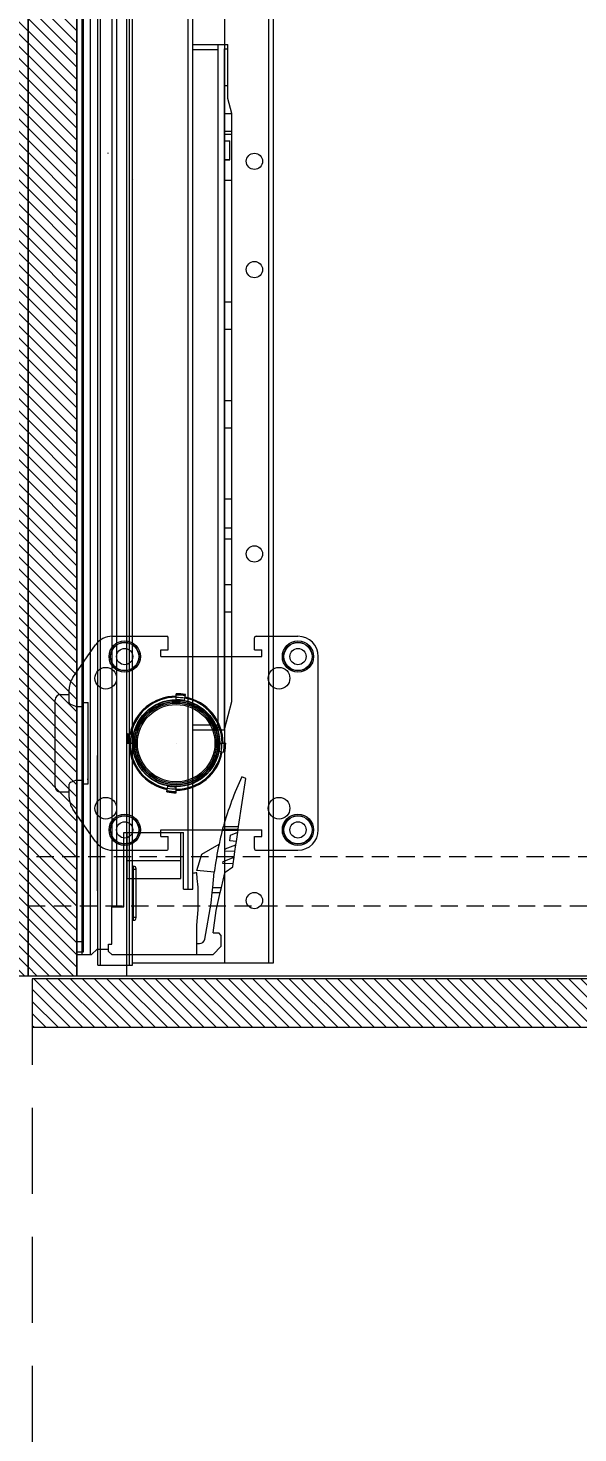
# Model space of a CAD drawing. Header units: millimetres. Extents: x -853320 to 19484, y -510814 to 9708.
# Drawn here: x 9693 to 9896, y 7130 to 7649 of the extents above; entities that cross this region are included whole.
import ezdxf
from ezdxf import colors
from ezdxf.entities.mleader import LeaderData, LeaderLine
from ezdxf.math import Vec2, Vec3

# ---------------------------------------------------------------- set-up
doc = ezdxf.new("R2010")
doc.units = ezdxf.units.MM
for name, pattern in [('CONTINUA', [0]), ('NASCOSTA', [9.525, 6.35, -3.175]), ('TRATTEGGIATA', [0.75, 0.5, -0.25])]:
    doc.linetypes.add(name, pattern=pattern)
doc.layers.add('DS_ST_quote 1_50', color=7, linetype='Continuous')
for name, color, linetype, lineweight in [('F-Proiezioni', 9, 'TRATTEGGIATA', 5), ('F_ARREDI', 7, 'Continuous', 5), ('F_ELETTRODOMESTICI', 40, 'Continuous', 5), ('F_FERRAMENTA', 253, 'Continuous', 5), ('F_Guide', 1, 'Continuous', 9), ('F_MULTI laminato CERA', 124, 'Continuous', 5), ('F_MULTI laminato OPACO', 1, 'Continuous', 5), ('F_Proiezioni', 253, 'NASCOSTA', 9), ('F_retino', 252, 'CONTINUA', 5), ('F_Spondine', 9, 'Continuous', 9), ('Piedini', 7, 'Continuous', 9)]:
    doc.layers.add(name, color=color, linetype=linetype, lineweight=lineweight)
doc.styles.add('ARIAL', font='arial.ttf')
doc.styles.add('DANZI-DIDASCALIE', font='Yu Gothic UI Light.ttf', dxfattribs={"height": 30})
doc.dimstyles.new('ISO-100', dxfattribs={"dimtxt": 100, "dimasz": 5, "dimexe": 0.25, "dimexo": 6, "dimgap": 6, "dimtad": 1, "dimtxsty": 'ARIAL', "dimblk": 'ARCHTICK', "dimcen": 2.5, "dimdle": 15, "dimse1": 1, "dimse2": 1, "dimclrd": 256, "dimclre": 256, "dimclrt": 256, "dimadec": 0, "dimazin": 0, "dimtfac": 1, "dimtmove": 0, "dimatfit": 3, "dimldrblk": 'ARCHTICK', "dimfxl": 1, "dimlwd": -1, "dimlwe": -1, "dimarcsym": 0})

# ---------------------------------------------------------------- blocks, each defined once
blk = doc.blocks.new('_Dot')
at = {"color": 0, "linetype": 'ByBlock', "lineweight": -2}
blk.add_line((-0.5, 0), (-1, 0), dxfattribs=at)
at = {"color": 0, "linetype": 'ByBlock', "const_width": 0.5}
blk.add_lwpolyline([(-0.25, 0, 1), (0.25, 0, 1)], format="xyb", close=True, dxfattribs=at)
blk = doc.blocks.new('_ArchTick')
at = {"color": 0, "linetype": 'ByBlock', "const_width": 0.15}
blk.add_lwpolyline([(-0.5, -0.5), (0.5, 0.5)], dxfattribs=at)
blk = doc.blocks.new('*D146')
at = {"layer": 'Defpoints', "color": 0, "transparency": 16777216}
for p in [(5588.56, 7348.81), (19268.52, 2810.66), (19483.82, 2810.66)]:
    blk.add_point(p, dxfattribs=at)
at = {"layer": 'DS_ST_quote 1_50', "transparency": 16777216}
blk.add_line((19268.52, 7363.81), (19268.52, 2795.66), dxfattribs=at)
at = {"layer": 'DS_ST_quote 1_50', "transparency": 16777216, "xscale": 5, "yscale": 5, "zscale": 5}
for p, rotation in [((19268.52, 7348.81), 90), ((19268.52, 2810.66), 270)]:
    blk.add_blockref('_ArchTick', p, dxfattribs=dict(at, rotation=rotation))
at = {"layer": 'DS_ST_quote 1_50', "transparency": 16777216, "insert": (19202.43, 5079.74), "char_height": 100, "attachment_point": 5, "rotation": 90, "style": 'ARIAL'}
blk.add_mtext('4538,15', dxfattribs=at)
blk = doc.blocks.new('BASE CAS.ra_posate_L.403_pianta')
at = {"layer": 'F_retino'}
h = blk.add_hatch(dxfattribs=at)
h.set_pattern_fill('ANSI31', color=256, angle=-90)
h.set_pattern_definition([(315, (279087.225, 3243.2445), (2.24506403, 2.24506403), [])])
h.paths.add_polyline_path([(293879.45, 11077.27), (293861.45, 11077.27), (293861.45, 10497.27), (293879.45, 10497.27)])
at = {"layer": 'F_MULTI laminato CERA'}
blk.add_lwpolyline([(293861.45, 11077.27), (293879.45, 11077.27), (293879.45, 10497.27), (293861.45, 10497.27)], close=True, dxfattribs=at)
blk = doc.blocks.new('BASE anta_pianta')
at = {"layer": 'F_MULTI laminato OPACO', "ltscale": 5, "true_color": 0x636466}
h = blk.add_hatch(dxfattribs=at)
h.set_pattern_fill('ANSI31', color=251, angle=-90)
h.set_pattern_definition([(315, (-7880.9514, -3476.513), (2.24506403, 2.24506403), [])])
h.paths.add_polyline_path([(284369.5, 7799.13), (284369.5, 7781.22), (284966.5, 7781.22), (284966.5, 7799.13)])
at = {"layer": 'F_retino'}
h = blk.add_hatch(dxfattribs=at)
h.set_pattern_fill('ANSI31', color=256, angle=-90)
h.set_pattern_definition([(315, (269593.7735, 546.109), (2.24506403, 2.24506403), [])])
h.paths.add_polyline_path([(284386, 8380.13), (284368, 8380.13), (284368, 7800.13), (284386, 7800.13)])
at = {"layer": 'F-Proiezioni', "linetype": 'NASCOSTA'}
blk.add_lwpolyline([(284368, 7826.13), (284968, 7826.13), (284968, 7844.13), (284368, 7844.13)], close=True, dxfattribs=at)
at = {"layer": 'F_FERRAMENTA'}
for p, q in [((284397.6, 8103.94), (284397.6, 8104.14)), ((284393.7, 7804.13), (284393.7, 8094.13)), ((284394.7, 7804.13), (284394.7, 8094.13)), ((284406.9, 8094.13), (284406.9, 8094.13)), ((284405.5, 7804.13), (284405.5, 8077.93)), ((284406.5, 7804.13), (284406.5, 8077.93)), ((284440.6, 7805.03), (284440.6, 8081.53)), ((284456.97, 7805.03), (284456.97, 8081.53)), ((284458.6, 7805.03), (284458.6, 8081.53)), ((284393.6, 7881.63), (284393.7, 7881.63)), ((284393.6, 7831.63), (284393.6, 7881.63)), ((284406.5, 7840.73), (284406.9, 7840.73)), ((284406.5, 7839.59), (284407.9, 7839.59)), ((284406.9, 7820.73), (284406.9, 7840.73)), ((284407.9, 7821.73), (284407.9, 7839.73)), ((284393.6, 7831.63), (284393.7, 7831.63)), ((284406.5, 7821.87), (284407.9, 7821.87)), ((284406.5, 7820.73), (284406.9, 7820.73)), ((284393.7, 7804.13), (284406.5, 7804.13)), ((284394.3, 7804.13), (284394.3, 7804.13)), ((284403.1, 7804.13), (284403.1, 7804.13)), ((284406.5, 7805.03), (284458.6, 7805.03))]:
    blk.add_line(p, q, dxfattribs=at)
for centre in [(284451.6, 7956.03), (284451.6, 7828.03)]:
    blk.add_circle(centre, 3, dxfattribs=at)
for centre, start, end in [((284406.9, 7839.73), 0, 90), ((284406.9, 7821.73), 270, 0)]:
    blk.add_arc(centre, 1, start, end, dxfattribs=at)
at = {"layer": 'F_Guide', "color": 1}
for p, q in [((284427.08, 7832.21), (284427.08, 8306.13)), ((284428.78, 7832.21), (284428.78, 8306.13)), ((284400.78, 7825.73), (284400.78, 8283.63)), ((284399.08, 7825.73), (284399.08, 8264.63)), ((284386, 7808.13), (284386, 8198.63)), ((284388, 7808.13), (284388, 8198.63)), ((284388.5, 7809.13), (284388.5, 8198.63)), ((284391, 7808.13), (284391, 8199.63)), ((284428.78, 8144.13), (284441.78, 8144.13)), ((284428.78, 8142.33), (284438.18, 8142.33)), ((284438.18, 7891.13), (284438.18, 8144.13)), ((284440.48, 8142.54), (284441.78, 8142.54)), ((284440.48, 7891.13), (284440.48, 8142.54)), ((284441.78, 8124.23), (284441.78, 8144.13)), ((284440.48, 8129.04), (284441.78, 8129.04)), ((284443.28, 8118.63), (284441.78, 8124.23)), ((284440.48, 8118.63), (284443.28, 8118.63)), ((284443.28, 8112.18), (284443.28, 8118.63)), ((284440.48, 8112.18), (284443.28, 8112.18)), ((284440.48, 8111.09), (284443.28, 8111.09)), ((284440.48, 8108.63), (284442.48, 8108.63)), ((284440.48, 8108.62), (284442.48, 8108.62)), ((284442.48, 8101.63), (284442.48, 8108.63)), ((284443.28, 8111.09), (284443.28, 8112.18)), ((284443.28, 8094.09), (284443.28, 8111.09)), ((284440.48, 8101.64), (284442.48, 8101.64)), ((284440.48, 8101.63), (284442.48, 8101.63)), ((284440.48, 8094.09), (284443.28, 8094.09)), ((284443.28, 8049.17), (284443.28, 8094.09)), ((284440.48, 8049.17), (284443.28, 8049.17)), ((284443.28, 8039.09), (284443.28, 8049.17)), ((284440.48, 8039.09), (284443.28, 8039.09)), ((284443.28, 8012.68), (284443.28, 8039.09)), ((284440.48, 8012.68), (284443.28, 8012.68)), ((284443.28, 8002.63), (284443.28, 8012.68)), ((284440.48, 8002.63), (284443.28, 8002.63)), ((284443.28, 7976.36), (284443.28, 8002.63)), ((284440.48, 7976.36), (284443.28, 7976.36)), ((284443.28, 7901.58), (284443.28, 7976.36)), ((284440.48, 7965.67), (284443.28, 7965.67)), ((284440.48, 7961.59), (284443.28, 7961.59)), ((284440.48, 7944.73), (284443.28, 7944.73)), ((284440.48, 7934.68), (284443.28, 7934.68)), ((284440.48, 7891.16), (284443.28, 7901.58)), ((284428.78, 7892.93), (284438.18, 7892.93)), ((284428.78, 7891.13), (284440.48, 7891.13)), ((284440.48, 7891.16), (284440.48, 7891.16)), ((284445.76, 7855.41), (284448.36, 7873.07)), ((284448.36, 7873.07), (284446.96, 7873.73)), ((284439.87, 7854.44), (284439.87, 7854.44)), ((284439.87, 7854.44), (284439.87, 7854.44)), ((284439.87, 7854.43), (284439.87, 7854.44)), ((284439.87, 7854.44), (284439.88, 7854.44)), ((284439.87, 7854.44), (284439.87, 7854.44)), ((284439.87, 7854.44), (284439.87, 7854.44)), ((284439.87, 7854.42), (284439.87, 7854.43)), ((284439.87, 7854.43), (284439.87, 7854.43)), ((284439.87, 7854.43), (284439.87, 7854.43)), ((284439.87, 7854.43), (284439.87, 7854.43)), ((284439.87, 7854.43), (284439.87, 7854.43)), ((284439.87, 7854.43), (284439.87, 7854.43)), ((284439.87, 7854.43), (284439.87, 7854.43)), ((284439.87, 7854.43), (284439.87, 7854.43)), ((284439.87, 7854.42), (284439.87, 7854.42)), ((284439.87, 7854.42), (284439.87, 7854.42)), ((284439.87, 7854.42), (284439.87, 7854.42)), ((284439.87, 7854.42), (284439.87, 7854.42)), ((284439.87, 7854.42), (284439.87, 7854.42)), ((284439.87, 7854.42), (284439.87, 7854.42)), ((284439.87, 7854.42), (284439.87, 7854.42)), ((284439.87, 7854.42), (284439.87, 7854.42)), ((284439.87, 7854.41), (284439.87, 7854.42)), ((284439.87, 7854.42), (284439.87, 7854.42)), ((284439.87, 7854.42), (284439.87, 7854.42)), ((284439.87, 7854.41), (284445.62, 7854.41)), ((284439.87, 7854.41), (284439.87, 7854.41)), ((284439.87, 7854.41), (284439.87, 7854.41)), ((284439.87, 7854.41), (284439.87, 7854.41)), ((284439.87, 7854.41), (284439.87, 7854.41)), ((284439.87, 7854.41), (284439.87, 7854.41)), ((284439.87, 7854.41), (284439.87, 7854.41)), ((284439.87, 7854.41), (284439.87, 7854.41)), ((284439.87, 7854.41), (284439.87, 7854.41)), ((284439.87, 7854.41), (284439.87, 7854.41)), ((284439.87, 7854.41), (284439.87, 7854.41)), ((284439.87, 7854.41), (284439.87, 7854.41)), ((284439.87, 7854.41), (284439.87, 7854.41)), ((284439.87, 7854.41), (284439.87, 7854.41)), ((284439.88, 7854.48), (284439.88, 7854.48)), ((284439.88, 7854.47), (284439.88, 7854.48)), ((284439.88, 7854.48), (284439.89, 7854.48)), ((284439.88, 7854.47), (284439.88, 7854.47)), ((284439.88, 7854.46), (284439.88, 7854.47)), ((284439.88, 7854.47), (284439.88, 7854.47)), ((284439.88, 7854.47), (284439.88, 7854.47)), ((284439.88, 7854.47), (284439.88, 7854.47)), ((284439.88, 7854.45), (284439.88, 7854.46)), ((284439.88, 7854.46), (284439.88, 7854.46)), ((284439.88, 7854.46), (284439.88, 7854.46)), ((284439.88, 7854.46), (284439.88, 7854.46)), ((284439.88, 7854.46), (284439.88, 7854.46)), ((284439.88, 7854.45), (284439.88, 7854.45)), ((284439.88, 7854.45), (284439.88, 7854.45)), ((284439.88, 7854.45), (284439.88, 7854.45)), ((284439.88, 7854.45), (284439.88, 7854.45)), ((284439.88, 7854.45), (284439.88, 7854.45)), ((284439.88, 7854.44), (284439.88, 7854.45)), ((284439.89, 7854.51), (284439.89, 7854.52)), ((284439.89, 7854.52), (284439.9, 7854.52)), ((284439.89, 7854.51), (284439.89, 7854.51)), ((284439.89, 7854.51), (284439.89, 7854.51)), ((284439.89, 7854.51), (284439.89, 7854.51)), ((284439.89, 7854.5), (284439.89, 7854.51)), ((284439.89, 7854.5), (284439.89, 7854.5)), ((284439.89, 7854.5), (284439.89, 7854.5)), ((284439.89, 7854.49), (284439.89, 7854.5)), ((284439.89, 7854.49), (284439.89, 7854.49)), ((284439.89, 7854.49), (284439.89, 7854.49)), ((284439.89, 7854.49), (284439.89, 7854.49)), ((284439.89, 7854.49), (284439.89, 7854.49)), ((284439.89, 7854.48), (284439.89, 7854.49)), ((284439.89, 7854.48), (284439.89, 7854.48)), ((284439.9, 7854.54), (284439.9, 7854.55)), ((284439.9, 7854.55), (284439.9, 7854.55)), ((284439.9, 7854.55), (284439.9, 7854.55)), ((284439.9, 7854.55), (284439.91, 7854.55)), ((284439.9, 7854.53), (284439.9, 7854.54)), ((284439.9, 7854.54), (284439.9, 7854.54)), ((284439.9, 7854.54), (284439.9, 7854.54)), ((284439.9, 7854.53), (284439.9, 7854.53)), ((284439.9, 7854.52), (284439.9, 7854.53)), ((284439.9, 7854.53), (284439.9, 7854.53)), ((284439.9, 7854.52), (284439.9, 7854.52)), ((284439.9, 7854.52), (284439.9, 7854.52)), ((284439.91, 7854.59), (284439.92, 7854.59)), ((284439.91, 7854.58), (284439.91, 7854.59)), ((284439.91, 7854.58), (284439.91, 7854.58)), ((284439.91, 7854.58), (284439.91, 7854.58)), ((284439.91, 7854.57), (284439.91, 7854.58)), ((284439.91, 7854.57), (284439.91, 7854.57)), ((284439.91, 7854.57), (284439.91, 7854.57)), ((284439.91, 7854.56), (284439.91, 7854.57)), ((284439.91, 7854.56), (284439.91, 7854.56)), ((284439.91, 7854.56), (284439.91, 7854.56)), ((284439.91, 7854.55), (284439.91, 7854.56)), ((284439.92, 7854.62), (284439.92, 7854.63)), ((284439.92, 7854.63), (284439.93, 7854.63)), ((284439.92, 7854.62), (284439.92, 7854.62)), ((284439.92, 7854.61), (284439.92, 7854.62)), ((284439.92, 7854.62), (284439.92, 7854.62)), ((284439.92, 7854.61), (284439.92, 7854.61)), ((284439.92, 7854.6), (284439.92, 7854.61)), ((284439.92, 7854.61), (284439.92, 7854.61)), ((284439.92, 7854.6), (284439.92, 7854.6)), ((284439.92, 7854.59), (284439.92, 7854.6)), ((284439.92, 7854.59), (284439.92, 7854.59)), ((284439.93, 7854.66), (284439.94, 7854.67)), ((284439.93, 7854.66), (284439.93, 7854.66)), ((284439.93, 7854.65), (284439.93, 7854.66)), ((284439.93, 7854.65), (284439.93, 7854.65)), ((284439.93, 7854.65), (284439.93, 7854.65)), ((284439.93, 7854.64), (284439.93, 7854.65)), ((284439.93, 7854.63), (284439.93, 7854.64)), ((284439.93, 7854.64), (284439.93, 7854.64)), ((284439.93, 7854.63), (284439.93, 7854.63)), ((284439.94, 7854.69), (284439.94, 7854.7)), ((284439.94, 7854.7), (284439.95, 7854.7)), ((284439.94, 7854.68), (284439.94, 7854.69)), ((284439.94, 7854.69), (284439.94, 7854.69)), ((284439.94, 7854.68), (284439.94, 7854.68)), ((284439.94, 7854.67), (284439.94, 7854.68)), ((284439.94, 7854.68), (284439.94, 7854.68)), ((284439.94, 7854.67), (284439.94, 7854.67)), ((284439.94, 7854.67), (284439.94, 7854.67)), ((284439.95, 7854.73), (284439.96, 7854.74)), ((284439.95, 7854.73), (284439.95, 7854.73)), ((284439.95, 7854.73), (284439.95, 7854.73)), ((284439.95, 7854.72), (284439.95, 7854.73)), ((284439.95, 7854.72), (284439.95, 7854.72)), ((284439.95, 7854.71), (284439.95, 7854.72)), ((284439.95, 7854.7), (284439.95, 7854.71)), ((284439.95, 7854.71), (284439.95, 7854.71)), ((284439.95, 7854.71), (284439.95, 7854.71)), ((284439.96, 7854.77), (284439.97, 7854.78)), ((284439.96, 7854.77), (284439.96, 7854.77)), ((284439.96, 7854.77), (284439.96, 7854.77)), ((284439.96, 7854.76), (284439.96, 7854.77)), ((284439.96, 7854.76), (284439.96, 7854.76)), ((284439.96, 7854.75), (284439.96, 7854.76)), ((284439.96, 7854.75), (284439.96, 7854.75)), ((284439.96, 7854.74), (284439.96, 7854.75)), ((284439.96, 7854.74), (284439.96, 7854.74)), ((284439.97, 7854.81), (284439.98, 7854.81)), ((284439.97, 7854.8), (284439.97, 7854.81)), ((284439.97, 7854.79), (284439.97, 7854.8)), ((284439.97, 7854.8), (284439.97, 7854.8)), ((284439.97, 7854.78), (284439.97, 7854.79)), ((284439.97, 7854.79), (284439.97, 7854.79)), ((284439.97, 7854.78), (284439.97, 7854.78)), ((284439.98, 7854.85), (284439.99, 7854.85)), ((284439.98, 7854.84), (284439.98, 7854.85)), ((284439.98, 7854.83), (284439.98, 7854.84)), ((284439.98, 7854.84), (284439.98, 7854.84)), ((284439.98, 7854.83), (284439.98, 7854.83)), ((284439.98, 7854.82), (284439.98, 7854.83)), ((284439.98, 7854.82), (284439.98, 7854.82)), ((284439.98, 7854.81), (284439.98, 7854.82)), ((284439.99, 7854.88), (284440, 7854.89)), ((284439.99, 7854.88), (284439.99, 7854.88)), ((284439.99, 7854.87), (284439.99, 7854.88)), ((284439.99, 7854.86), (284439.99, 7854.87)), ((284439.99, 7854.87), (284439.99, 7854.87)), ((284439.99, 7854.85), (284439.99, 7854.86)), ((284439.99, 7854.86), (284439.99, 7854.86)), ((284440, 7854.92), (284440.01, 7854.92)), ((284440, 7854.91), (284440, 7854.92)), ((284440, 7854.91), (284440, 7854.91)), ((284440, 7854.9), (284440, 7854.91)), ((284440, 7854.9), (284440, 7854.9)), ((284440, 7854.89), (284440, 7854.9)), ((284440, 7854.89), (284440, 7854.89)), ((284440.01, 7854.95), (284440.02, 7854.96)), ((284440.01, 7854.94), (284440.01, 7854.95)), ((284440.01, 7854.95), (284440.01, 7854.95)), ((284440.01, 7854.94), (284440.01, 7854.94)), ((284440.01, 7854.93), (284440.01, 7854.94)), ((284440.01, 7854.92), (284440.01, 7854.93)), ((284440.01, 7854.93), (284440.01, 7854.93)), ((284440.02, 7854.99), (284440.03, 7855)), ((284440.02, 7854.99), (284440.02, 7854.99)), ((284440.02, 7854.98), (284440.02, 7854.99)), ((284440.02, 7854.98), (284440.02, 7854.98)), ((284440.02, 7854.97), (284440.02, 7854.98)), ((284440.02, 7854.96), (284440.02, 7854.97)), ((284440.02, 7854.96), (284440.02, 7854.96)), ((284440.03, 7855.02), (284440.04, 7855.03)), ((284440.03, 7855.02), (284440.03, 7855.02)), ((284440.03, 7855.01), (284440.03, 7855.02)), ((284440.03, 7855.01), (284440.03, 7855.01)), ((284440.03, 7855), (284440.03, 7855.01)), ((284440.03, 7855), (284440.03, 7855)), ((284440.04, 7855.06), (284440.05, 7855.07)), ((284440.04, 7855.05), (284440.04, 7855.06)), ((284440.04, 7855.06), (284440.04, 7855.06)), ((284440.04, 7855.05), (284440.04, 7855.05)), ((284440.04, 7855.04), (284440.04, 7855.05)), ((284440.04, 7855.04), (284440.04, 7855.04)), ((284440.04, 7855.03), (284440.04, 7855.04)), ((284440.05, 7855.09), (284440.05, 7855.1)), ((284440.05, 7855.1), (284440.06, 7855.1)), ((284440.05, 7855.08), (284440.05, 7855.09)), ((284440.05, 7855.09), (284440.05, 7855.09)), ((284440.05, 7855.07), (284440.05, 7855.08)), ((284440.05, 7855.07), (284440.05, 7855.07)), ((284440.06, 7855.13), (284440.06, 7855.14)), ((284440.06, 7855.14), (284440.07, 7855.14)), ((284440.06, 7855.12), (284440.06, 7855.13)), ((284440.06, 7855.13), (284440.06, 7855.13)), ((284440.06, 7855.11), (284440.06, 7855.12)), ((284440.06, 7855.1), (284440.06, 7855.11)), ((284440.06, 7855.11), (284440.06, 7855.11)), ((284440.07, 7855.17), (284440.08, 7855.18)), ((284440.07, 7855.16), (284440.07, 7855.17)), ((284440.07, 7855.17), (284440.07, 7855.17)), ((284440.07, 7855.15), (284440.07, 7855.16)), ((284440.07, 7855.15), (284440.07, 7855.15)), ((284440.07, 7855.14), (284440.07, 7855.15)), ((284440.08, 7855.21), (284440.09, 7855.21)), ((284440.08, 7855.2), (284440.08, 7855.21)), ((284440.08, 7855.19), (284440.08, 7855.2)), ((284440.08, 7855.2), (284440.08, 7855.2)), ((284440.08, 7855.18), (284440.08, 7855.19)), ((284440.08, 7855.18), (284440.08, 7855.18)), ((284440.09, 7855.24), (284440.1, 7855.25)), ((284440.09, 7855.23), (284440.09, 7855.24)), ((284440.09, 7855.22), (284440.09, 7855.23)), ((284440.09, 7855.21), (284440.09, 7855.22)), ((284440.1, 7855.28), (284440.11, 7855.29)), ((284440.1, 7855.28), (284440.1, 7855.28)), ((284440.1, 7855.27), (284440.1, 7855.28)), ((284440.1, 7855.26), (284440.1, 7855.27)), ((284440.1, 7855.26), (284440.1, 7855.26)), ((284440.1, 7855.25), (284440.1, 7855.26)), ((284440.11, 7855.32), (284440.12, 7855.32)), ((284440.11, 7855.31), (284440.11, 7855.32)), ((284440.11, 7855.31), (284440.11, 7855.31)), ((284440.11, 7855.3), (284440.11, 7855.31)), ((284440.11, 7855.29), (284440.11, 7855.3)), ((284440.11, 7855.29), (284440.11, 7855.29)), ((284440.12, 7855.35), (284440.13, 7855.36)), ((284440.12, 7855.34), (284440.12, 7855.35)), ((284440.12, 7855.35), (284440.12, 7855.35)), ((284440.12, 7855.33), (284440.12, 7855.34)), ((284440.12, 7855.32), (284440.12, 7855.33)), ((284440.12, 7855.33), (284440.12, 7855.33)), ((284440.13, 7855.39), (284440.14, 7855.4)), ((284440.13, 7855.38), (284440.13, 7855.39)), ((284440.13, 7855.39), (284440.13, 7855.39)), ((284440.13, 7855.37), (284440.13, 7855.38)), ((284440.13, 7855.36), (284440.13, 7855.37)), ((284440.13, 7855.37), (284440.13, 7855.37)), ((284440.13, 7855.36), (284440.13, 7855.36)), ((284440.14, 7855.41), (284445.76, 7855.41)), ((284440.14, 7855.4), (284440.14, 7855.41)), ((284440.14, 7855.4), (284440.14, 7855.4)), ((284445.57, 7854.08), (284445.62, 7854.41)), ((284445.62, 7854.41), (284445.76, 7855.41)), ((284403.4, 7853.13), (284425.35, 7853.13)), ((284403.4, 7825.73), (284403.4, 7853.13)), ((284404.6, 7836.19), (284404.6, 7853.13)), ((284424.38, 7836.19), (284424.38, 7853.13)), ((284425.35, 7832.21), (284425.35, 7853.13)), ((284439.78, 7854.08), (284445.57, 7854.08)), ((284442.45, 7850.03), (284442.76, 7852.18)), ((284444.95, 7849.88), (284442.45, 7850.03)), ((284442.76, 7852.18), (284445.44, 7853.24)), ((284444.77, 7848.67), (284444.95, 7849.88)), ((284444.95, 7849.88), (284445.44, 7853.24)), ((284445.44, 7853.24), (284445.57, 7854.08)), ((284430.36, 7839.16), (284432.11, 7845.15)), ((284432.11, 7845.15), (284438.51, 7848.84)), ((284440.08, 7842.51), (284444.1, 7844.1)), ((284440.64, 7846.33), (284440.75, 7847.08)), ((284444.4, 7846.11), (284440.64, 7846.33)), ((284440.75, 7847.08), (284444.77, 7848.67)), ((284443.73, 7841.54), (284444.1, 7844.1)), ((284444.1, 7844.1), (284444.4, 7846.11)), ((284444.4, 7846.11), (284444.77, 7848.67)), ((284386, 7841.13), (284386, 7841.13)), ((284386, 7841.13), (284386, 7841.13)), ((284404.6, 7842.82), (284424.38, 7842.82)), ((284436.76, 7838.52), (284430.36, 7839.16)), ((284439.97, 7841.76), (284440.08, 7842.51)), ((284443.73, 7841.54), (284439.97, 7841.76)), ((284440.74, 7838.53), (284443.58, 7840.53)), ((284443.58, 7840.53), (284443.73, 7841.54)), ((284404.6, 7836.19), (284424.38, 7836.19)), ((284430.49, 7836.17), (284430.3, 7838.31)), ((284430.78, 7832.92), (284430.49, 7836.17)), ((284436.18, 7832.86), (284436.76, 7838.52)), ((284439.42, 7832.86), (284440.69, 7838.32)), ((284440.69, 7838.32), (284440.71, 7838.53)), ((284440.71, 7838.53), (284440.74, 7838.53)), ((284425.35, 7832.21), (284428.78, 7832.21)), ((284430.78, 7824.63), (284430.78, 7832.92)), ((284435.6, 7827.11), (284435.99, 7830.99)), ((284435.99, 7831), (284436.18, 7832.86)), ((284435.99, 7830.99), (284435.99, 7831)), ((284435.99, 7830.99), (284438.99, 7830.99)), ((284436.18, 7832.86), (284439.42, 7832.86)), ((284437.45, 7824.33), (284438.99, 7830.99)), ((284438.99, 7831), (284439.42, 7832.86)), ((284438.99, 7830.99), (284438.99, 7831)), ((284439.42, 7832.86), (284439.42, 7832.86)), ((284398.98, 7825.73), (284403.4, 7825.73)), ((284398.98, 7811.93), (284398.98, 7825.73)), ((284430.28, 7818.92), (284430.78, 7824.63)), ((284433.25, 7813.78), (284435.6, 7827.11)), ((284436.32, 7816.13), (284437.45, 7824.33)), ((284430.28, 7808.13), (284430.28, 7818.92)), ((284386, 7812.79), (284386.02, 7812.79)), ((284388, 7812.79), (284386.02, 7812.79)), ((284436.32, 7816.13), (284438.5, 7816.13)), ((284439.34, 7815.13), (284438.5, 7816.13)), ((284439.34, 7811.13), (284439.34, 7815.13)), ((284386, 7809.13), (284388, 7809.13)), ((284386, 7808.13), (284388, 7808.13)), ((284388, 7809.13), (284388.5, 7809.13)), ((284388, 7808.13), (284391, 7808.13)), ((284391, 7808.13), (284391.41, 7808.13)), ((284391.41, 7808.13), (284393.48, 7810.13)), ((284393.48, 7810.13), (284397.75, 7810.13)), ((284397.75, 7811.93), (284398.98, 7811.93)), ((284397.75, 7809.18), (284397.75, 7811.93)), ((284398.94, 7808.13), (284397.75, 7809.18)), ((284398.94, 7808.13), (284436.34, 7808.13)), ((284430.28, 7812.13), (284431.28, 7812.13)), ((284436.34, 7808.13), (284439.34, 7811.13))]:
    blk.add_line(p, q, dxfattribs=at)
for centre, radius, start, end in [((284551.88, 7824.26), 116, 154.7564, 164.4251), ((284551.88, 7824.26), 116, 164.9369, 165.1031), ((284551.88, 7824.26), 116, 165.1037, 167.7658), ((284551.88, 7824.26), 116, 167.7658, 172.9387), ((284433.23, 7813.48), 25, 96.7118, 100.2533), ((284431.28, 7814.13), 2, 270, 350)]:
    blk.add_arc(centre, radius, start, end, dxfattribs=at)
at = {"layer": 'F_MULTI laminato CERA'}
for points in [[(284368, 8380.13), (284386, 8380.13), (284386, 7800.13), (284368, 7800.13)], [(284386, 8380.13), (284950, 8380.13), (284950, 7800.13), (284386, 7800.13)], [(284404.5, 8294.13), (284931.5, 8294.13), (284931.5, 7800.13), (284404.5, 7800.13)]]:
    blk.add_lwpolyline(points, close=True, dxfattribs=at)
at = {"layer": 'F_MULTI laminato OPACO', "ltscale": 5}
blk.add_lwpolyline([(284369.5, 7799.13), (284369.5, 7781.22), (284966.5, 7781.22), (284966.5, 7799.13)], close=True, dxfattribs=at)
at = {"layer": 'F_Proiezioni', "ltscale": 5}
blk.add_lwpolyline([(284369.5, 7799.13), (284369.5, 7299.13), (284966.5, 7299.13), (284966.5, 7799.13)], dxfattribs=at)
at = {"layer": 'F_Spondine'}
for p, q in [((284393.7, 7804.13), (284393.7, 8294.13)), ((284394.7, 7804.13), (284394.7, 8294.13)), ((284440.6, 7805.03), (284440.6, 8281.53)), ((284456.97, 7805.03), (284456.97, 8281.53)), ((284458.6, 7805.03), (284458.6, 8281.53)), ((284405.5, 7804.13), (284405.5, 8277.93)), ((284406.5, 7804.13), (284406.5, 8277.93)), ((284393.6, 7881.63), (284393.7, 7881.63)), ((284393.6, 7831.63), (284393.6, 7881.63)), ((284393.6, 7881.63), (284393.7, 7881.63)), ((284393.6, 7831.63), (284393.6, 7881.63)), ((284406.5, 7840.73), (284406.9, 7840.73)), ((284406.5, 7840.73), (284406.9, 7840.73)), ((284406.5, 7839.59), (284407.9, 7839.59)), ((284406.5, 7839.59), (284407.9, 7839.59)), ((284406.9, 7820.73), (284406.9, 7840.73)), ((284406.9, 7820.73), (284406.9, 7840.73)), ((284407.9, 7821.73), (284407.9, 7839.73)), ((284407.9, 7821.73), (284407.9, 7839.73)), ((284393.6, 7831.63), (284393.7, 7831.63)), ((284393.6, 7831.63), (284393.7, 7831.63)), ((284406.5, 7821.87), (284407.9, 7821.87)), ((284406.5, 7821.87), (284407.9, 7821.87)), ((284406.5, 7820.73), (284406.9, 7820.73)), ((284406.5, 7820.73), (284406.9, 7820.73)), ((284393.7, 7804.13), (284406.5, 7804.13)), ((284393.7, 7804.13), (284406.5, 7804.13)), ((284394.3, 7804.13), (284394.3, 7804.13)), ((284394.3, 7804.13), (284394.3, 7804.13)), ((284403.1, 7804.13), (284403.1, 7804.13)), ((284403.1, 7804.13), (284403.1, 7804.13)), ((284406.5, 7805.03), (284458.6, 7805.03)), ((284406.5, 7805.03), (284458.6, 7805.03))]:
    blk.add_line(p, q, dxfattribs=at)
for centre in [(284451.6, 8101.03), (284451.6, 8061.03), (284451.6, 7956.03), (284451.6, 7956.03), (284451.6, 7828.03), (284451.6, 7828.03)]:
    blk.add_circle(centre, 3, dxfattribs=at)
for centre, start, end in [((284406.9, 7839.73), 0, 90), ((284406.9, 7839.73), 0, 90), ((284406.9, 7821.73), 270, 0), ((284406.9, 7821.73), 270, 0)]:
    blk.add_arc(centre, 1, start, end, dxfattribs=at)
at = {"layer": 'Piedini'}
for p, q in [((284384.53, 7910.43), (284392.94, 7922.43)), ((284399.08, 7925.63), (284419.18, 7925.63)), ((284419.78, 7920.63), (284419.78, 7925.03)), ((284451.58, 7920.63), (284451.58, 7925.03)), ((284452.18, 7925.63), (284467.68, 7925.63)), ((284417.01, 7920.63), (284419.78, 7920.63)), ((284417.01, 7918.13), (284417.01, 7920.63)), ((284417.01, 7918.13), (284454.35, 7918.13)), ((284417.03, 7918.13), (284417.03, 7920.63)), ((284451.58, 7920.63), (284454.35, 7920.63)), ((284454.33, 7918.13), (284454.33, 7920.63)), ((284454.35, 7918.13), (284454.35, 7920.63)), ((284475.18, 7854.13), (284475.18, 7918.13)), ((284383.18, 7904.13), (284383.18, 7906.13)), ((284378, 7870.12), (284378, 7902.14)), ((284380, 7904.13), (284383.2, 7904.13)), ((284383.2, 7901.21), (284383.2, 7904.13)), ((284388.16, 7901.15), (284390.19, 7901.15)), ((284388.16, 7899.75), (284388.16, 7901.15)), ((284390.19, 7871.12), (284390.19, 7901.15)), ((284422.68, 7903.49), (284422.68, 7904.43)), ((284422.68, 7903.19), (284422.68, 7903.49)), ((284422.68, 7903.12), (284422.68, 7903.19)), ((284422.68, 7902.23), (284422.68, 7903.12)), ((284425.75, 7901.93), (284425.92, 7902.81)), ((284425.92, 7902.81), (284425.93, 7902.88)), ((284425.93, 7902.88), (284425.99, 7903.17)), ((284425.99, 7903.17), (284426.17, 7904.09)), ((284385.68, 7899.75), (284383.73, 7900.46)), ((284385.68, 7899.75), (284388.16, 7899.75)), ((284404.38, 7886.13), (284405.32, 7886.13)), ((284405.64, 7889.44), (284404.72, 7889.62)), ((284405.32, 7886.13), (284405.62, 7886.13)), ((284405.62, 7886.13), (284405.69, 7886.13)), ((284405.93, 7889.39), (284405.64, 7889.44)), ((284405.69, 7886.13), (284406.58, 7886.13)), ((284406, 7889.37), (284405.93, 7889.39)), ((284406.88, 7889.2), (284406, 7889.37)), ((284422.68, 7886.13), (284422.68, 7886.13)), ((284422.68, 7886.13), (284422.68, 7886.13)), ((284422.68, 7886.13), (284422.68, 7886.13)), ((284422.68, 7886.13), (284422.68, 7886.13)), ((284438.77, 7886.13), (284440.98, 7886.13)), ((284439.43, 7882.88), (284438.48, 7883.06)), ((284439.72, 7882.82), (284439.43, 7882.88)), ((284383.2, 7868.13), (284383.2, 7871.05)), ((284383.73, 7871.81), (284385.68, 7872.52)), ((284385.68, 7872.52), (284388.16, 7872.52)), ((284388.16, 7871.12), (284388.16, 7872.52)), ((284388.16, 7871.12), (284390.19, 7871.12)), ((284389.79, 7872.83), (284389.89, 7872.83)), ((284419.44, 7869.45), (284419.61, 7870.33)), ((284422.68, 7869.14), (284422.68, 7870.04)), ((284380, 7868.13), (284383.2, 7868.13)), ((284383.18, 7866.13), (284383.18, 7868.13)), ((284419.19, 7868.17), (284419.37, 7869.09)), ((284419.37, 7869.09), (284419.42, 7869.38)), ((284419.42, 7869.38), (284419.44, 7869.45)), ((284422.68, 7869.07), (284422.68, 7869.14)), ((284422.68, 7867.83), (284422.68, 7869.07)), ((284392.94, 7849.83), (284384.53, 7861.83)), ((284417.01, 7854.13), (284454.35, 7854.13)), ((284417.01, 7851.63), (284417.01, 7854.13)), ((284417.01, 7851.63), (284419.78, 7851.63)), ((284417.03, 7851.63), (284417.03, 7854.13)), ((284419.78, 7847.23), (284419.78, 7851.63)), ((284451.58, 7851.63), (284454.35, 7851.63)), ((284451.58, 7847.23), (284451.58, 7851.63)), ((284454.33, 7851.63), (284454.33, 7854.13)), ((284454.35, 7851.63), (284454.35, 7854.13)), ((284399.08, 7846.63), (284419.18, 7846.63)), ((284452.18, 7846.63), (284467.68, 7846.63))]:
    blk.add_line(p, q, dxfattribs=at)
at = {"layer": 'Piedini', "color": 1}
blk.add_line((284436.67, 7882.36), (284436.67, 7882.36), dxfattribs=at)
at = {"layer": 'Piedini'}
for centre, radius in [((284403.68, 7918.13), 5.78), ((284403.68, 7918.13), 5.28), ((284403.68, 7918.13), 5.19), ((284467.68, 7918.13), 5.78), ((284467.68, 7918.13), 5.28), ((284467.68, 7918.13), 5.19), ((284403.68, 7918.13), 3), ((284467.68, 7918.13), 3), ((284396.68, 7910.13), 4), ((284460.68, 7910.13), 4), ((284422.68, 7886.13), 16.09), ((284422.68, 7886.13), 15.96), ((284422.68, 7886.13), 15.46), ((284422.68, 7886.13), 15.32), ((284422.68, 7886.13), 14.82), ((284422.68, 7886.13), 14.3), ((284396.68, 7862.13), 4), ((284460.68, 7862.13), 4), ((284403.68, 7854.13), 5.78), ((284403.68, 7854.13), 5.28), ((284467.68, 7854.13), 5.78), ((284467.68, 7854.13), 5.28), ((284403.68, 7854.13), 5.19), ((284403.68, 7854.13), 3), ((284467.68, 7854.13), 5.19), ((284467.68, 7854.13), 3)]:
    blk.add_circle(centre, radius, dxfattribs=at)
for centre, radius, start, end in [((284399.08, 7918.13), 7.5, 90, 145), ((284419.16, 7925.01), 0.62, 1.8614, 88.1372), ((284452.18, 7925.03), 0.6, 89.7354, 180.4796), ((284467.68, 7918.13), 7.5, 0, 90), ((284390.68, 7906.13), 7.5, 145, 180), ((284380, 7902.13), 2, 90, 179.8219), ((284384.01, 7901.21), 0.81, 180.4978, 249.5032), ((284422.68, 7886.13), 17.36, 90, 169), ((284422.68, 7886.13), 17.06, 90, 169), ((284422.68, 7886.13), 16.99, 90, 169), ((284422.68, 7886.13), 18.3, 79, 90), ((284422.68, 7886.13), 18, 79, 90), ((284422.68, 7886.13), 17.8, 79, 90), ((284422.68, 7886.13), 16.9, 79, 90), ((284422.68, 7886.13), 16.09, 79, 90), ((284422.68, 7886.13), 16.99, 0, 79), ((284422.68, 7886.13), 17.06, 0, 79), ((284422.68, 7886.13), 17.36, 0, 79), ((284422.68, 7886.13), 18.3, 169, 180), ((284422.68, 7886.13), 18, 169, 180), ((284422.68, 7886.13), 17.8, 169, 180), ((284422.68, 7886.13), 17.36, 180, 259), ((284422.68, 7886.13), 17.06, 180, 259), ((284422.68, 7886.13), 16.99, 180, 259), ((284422.68, 7886.13), 16.9, 169, 180), ((284422.68, 7886.13), 16.09, 169, 180), ((284422.68, 7886.13), 16.09, 349, 0), ((284422.68, 7886.13), 16.9, 349, 0), ((284422.68, 7886.13), 17.8, 349, 0), ((284422.68, 7886.13), 18, 349, 0), ((284422.68, 7886.13), 18.3, 349, 0), ((284422.68, 7886.13), 16.99, 270, 349), ((284422.68, 7886.13), 17.06, 270, 349), ((284422.68, 7886.13), 17.36, 270, 349), ((284380, 7870.13), 2, 180.1781, 270), ((284384.06, 7871.01), 0.86, 112.7332, 177.2658), ((284422.68, 7886.13), 16.09, 259, 270), ((284390.68, 7866.13), 7.5, 180, 215), ((284422.68, 7886.13), 18.3, 259, 270), ((284422.68, 7886.13), 18, 259, 270), ((284422.68, 7886.13), 17.8, 259, 270), ((284422.68, 7886.13), 16.9, 259, 270), ((284399.08, 7854.13), 7.5, 215, 270), ((284467.68, 7854.13), 7.5, 270, 0), ((284419.18, 7847.23), 0.6, 270.0002, 0.0012), ((284452.18, 7847.23), 0.6, 179.9988, 269.9998)]:
    blk.add_arc(centre, radius, start, end, dxfattribs=at)
blk = doc.blocks.new('BAGNO-LAVANDERIA_pianta_sol.B')
at = {"layer": 'F_ELETTRODOMESTICI', "color": 5, "ltscale": 5}
ml = blk.add_multileader_mtext('Standard', dxfattribs=at)
ml.set_content('{\\fYu Gothic UI Light|b0|i0|c128|p34;BASAMENTO c/cassetto} ditta MIELE art.WTS 610', color=5, style='DANZI-DIDASCALIE')
ml.set_leader_properties(color=256, linetype='ByLayer', lineweight=-1)
ml.set_arrow_properties(name='DOT')
ml.build(insert=Vec2(0, 0))
ml.multileader.update_dxf_attribs({"arrow_head_size": 5, "scale": 5})
ctx = ml.context
ctx.base_point, ctx.scale, ctx.char_height, ctx.arrow_head_size, ctx.landing_gap_size, ctx.plane_origin, ctx.plane_x_axis, ctx.plane_y_axis = Vec3(865728.96, 518190.64), 5, 25, 5, 10, Vec3(865691.99, 518253.27), Vec3(0, -1), Vec3(1, 0)
notes = []
notes.append((ctx, [(0, (0, 0, 0), (0, 0), (1, 0), 1, [])]))
ctx.mtext.insert, ctx.mtext.text_direction, ctx.mtext.rotation, ctx.mtext.width, ctx.mtext.flow_direction = Vec3(865741.68, 518180.64), Vec3(0, -1), 4.712389, 471.5743, 5
ml = blk.add_multileader_mtext('Standard', dxfattribs=at)
ml.set_content('{\\fYu Gothic UI Light|b0|i0|c128|p34;LAVASCIUGA} ditta MIELE art.WTD165 WPM 8/5kg', color=5, style='DANZI-DIDASCALIE')
ml.set_leader_properties(color=256, linetype='ByLayer', lineweight=-1)
ml.set_arrow_properties(name='DOT')
ml.build(insert=Vec2(0, 0))
ml.multileader.update_dxf_attribs({"arrow_head_size": 5, "scale": 5})
ctx = ml.context
ctx.base_point, ctx.scale, ctx.char_height, ctx.arrow_head_size, ctx.landing_gap_size, ctx.plane_origin, ctx.plane_x_axis, ctx.plane_y_axis = Vec3(865852.82, 518185.28), 5, 25, 5, 10, Vec3(865819.83, 518247.92), Vec3(0, -1), Vec3(1, 0)
notes.append((ctx, [(0, (0, 0, 0), (0, 0), (1, 0), 1, [])]))
ctx.mtext.insert, ctx.mtext.text_direction, ctx.mtext.rotation, ctx.mtext.width, ctx.mtext.flow_direction = Vec3(865869.52, 518175.28), Vec3(0, -1), 4.712389, 377.0167, 5
for ctx, leaders in notes:
    for number, flags, end, landing, length, lines in leaders:
        leader = LeaderData()
        leader.index, (leader.has_last_leader_line, leader.has_dogleg_vector, leader.attachment_direction) = number, flags
        leader.last_leader_point, leader.dogleg_vector, leader.dogleg_length = Vec3(end), Vec3(landing), length
        for number, points, colour, breaks in lines:
            line = LeaderLine()
            line.index, line.vertices, line.color, line.breaks = number, Vec3.list(points), colors.encode_raw_color(colour), breaks
            leader.lines.append(line)
        ctx.leaders.append(leader)

msp = doc.modelspace()

# ---------------------------------------------------------------- block references
at = {"layer": 'F_ARREDI', "color": 2, "lineweight": 5}
msp.add_blockref('BAGNO-LAVANDERIA_pianta_sol.B', (-853319.899, -510814.178), dxfattribs=at)
at = {"layer": 'F_ARREDI'}
for name, p in [('BASE CAS.ra_posate_L.403_pianta', (-284186.097, -3198.544)), ('BASE anta_pianta', (-274674.645, -501.408))]:
    msp.add_blockref(name, p, dxfattribs=at)

# ---------------------------------------------------------------- dimensions: what is measured, and where the dimension line sits
at = {"layer": 'DS_ST_quote 1_50', "color": 4}
dim = msp.add_linear_dim(base=(19268.5243, 2810.6601), p1=(5588.556, 7348.8148), p2=(19483.824, 2810.6601), angle=90, dimstyle='ISO-100', dxfattribs=at)
dim.commit()
dim.dimension.update_dxf_attribs({"geometry": '*D146', "text_midpoint": (19202.4288, 5079.7375)})

doc.saveas('drawing.dxf')
